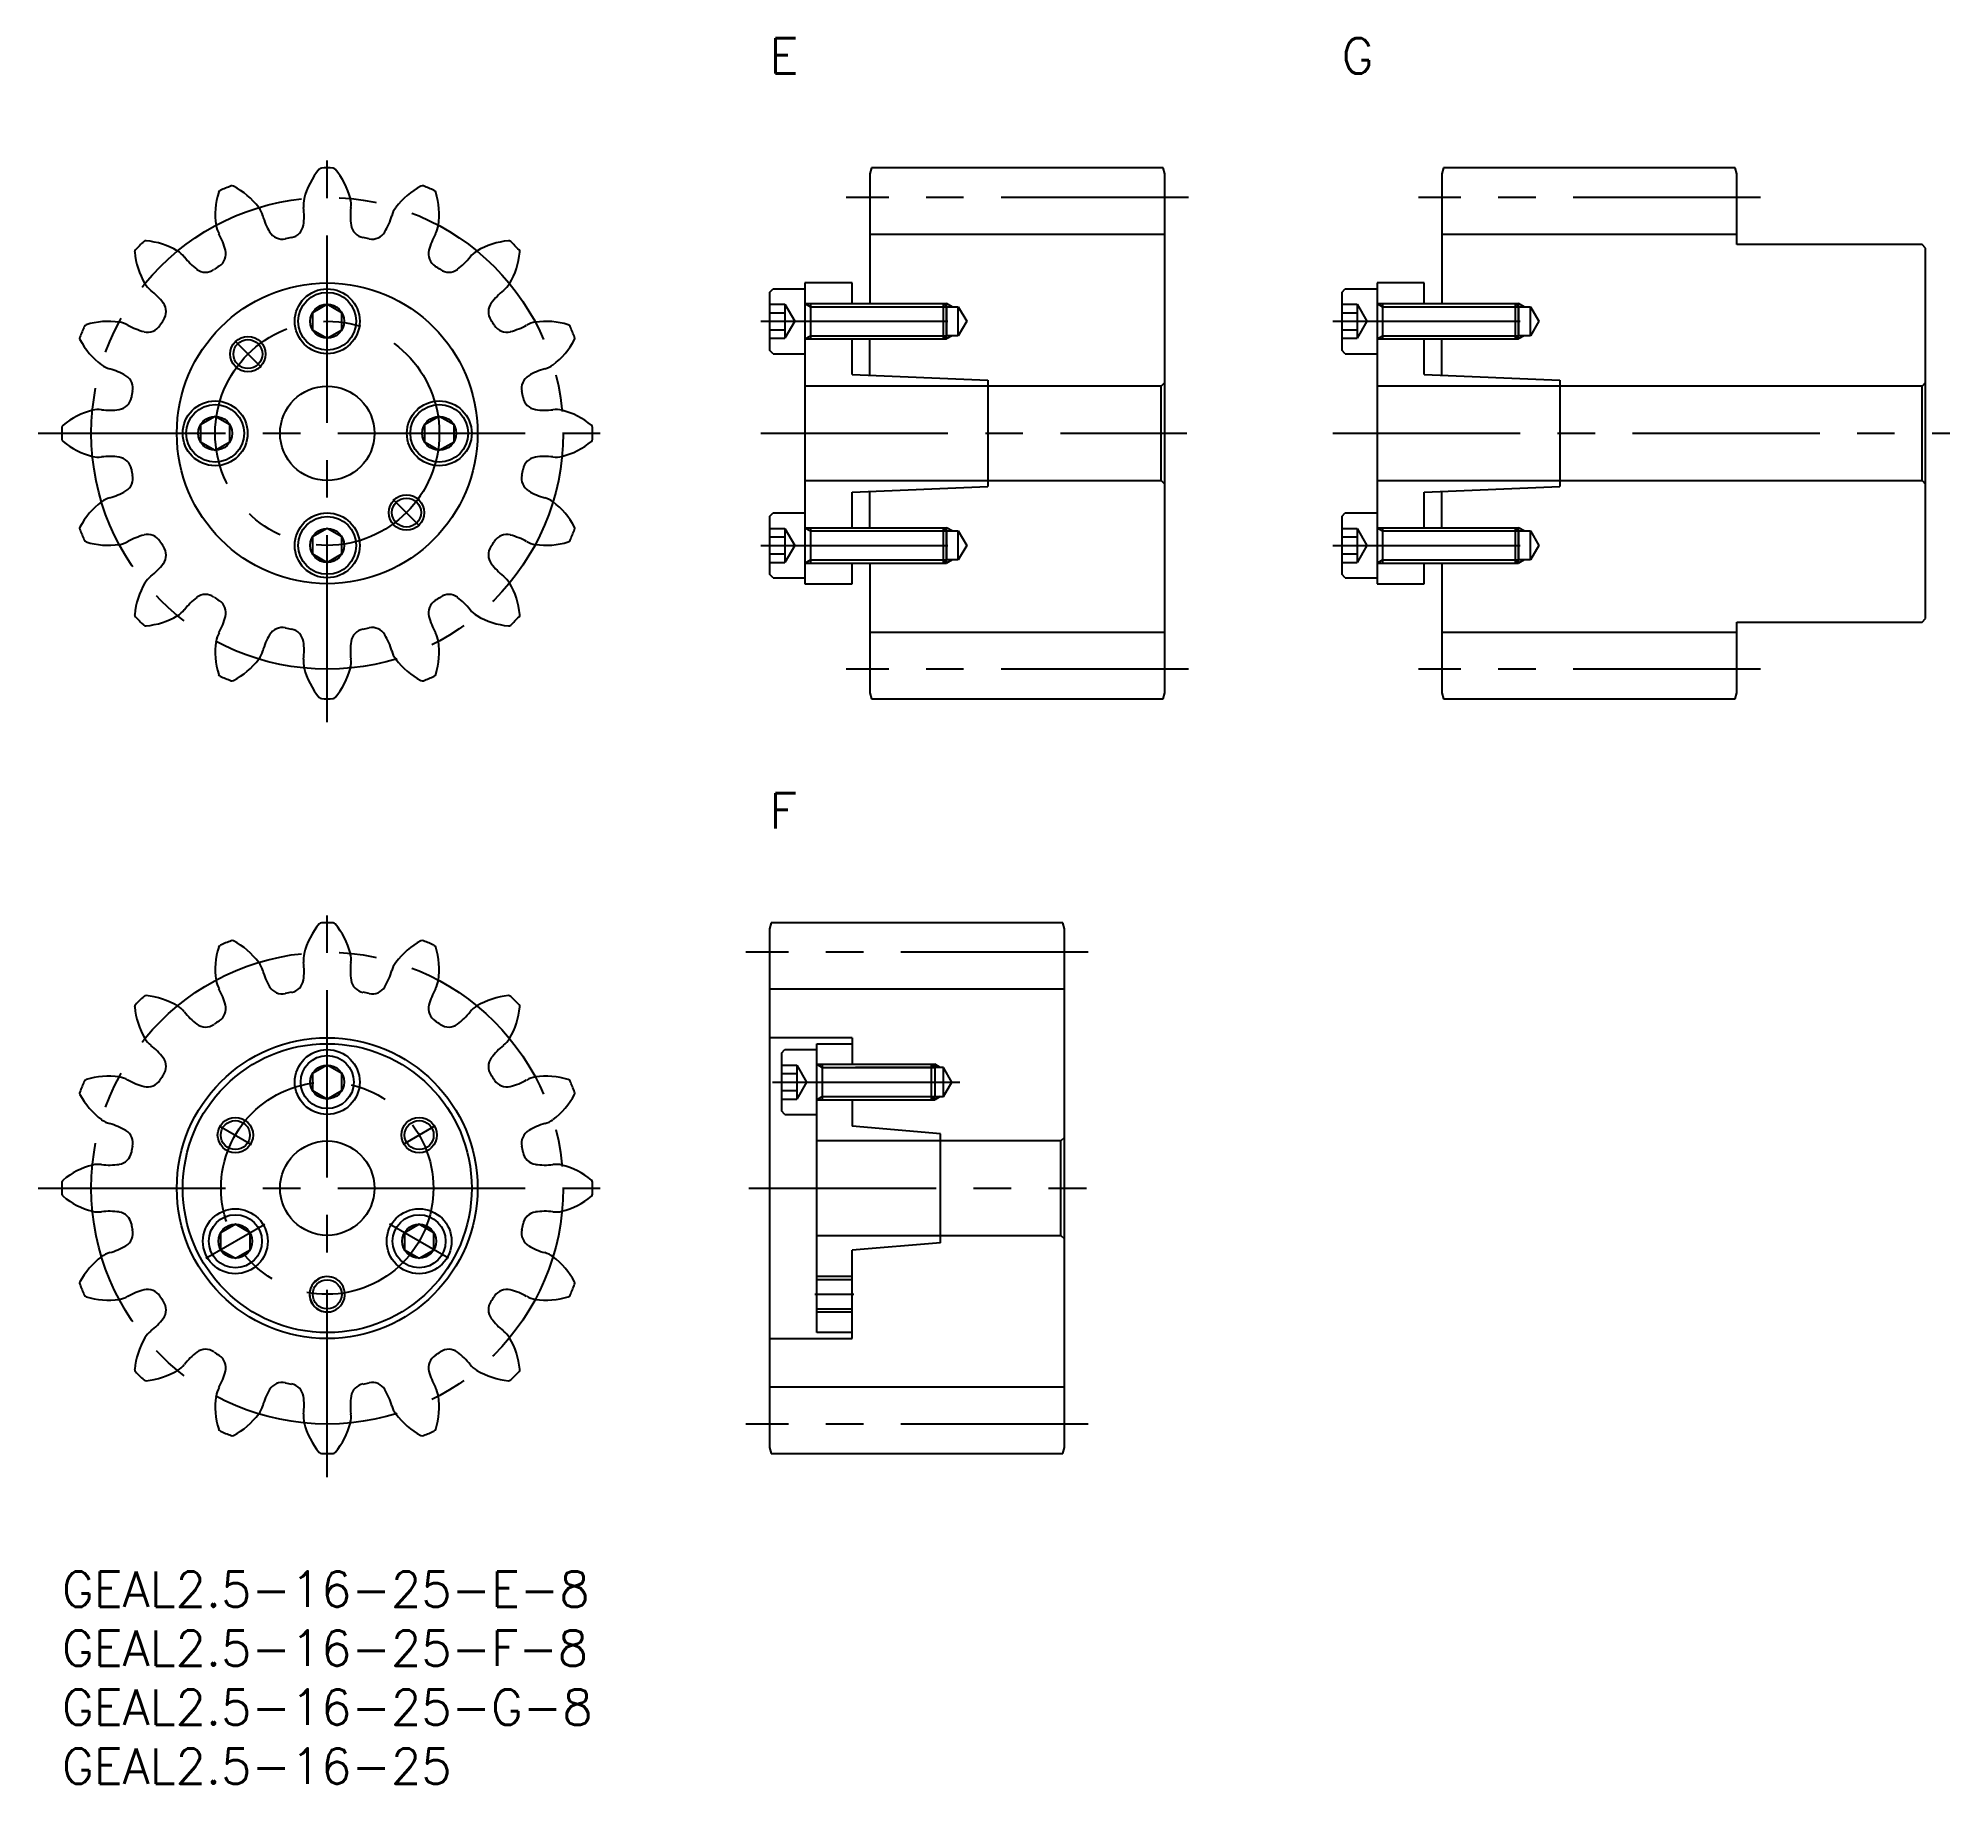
# Model space of a CAD drawing. Extents: x -2 to 160, y -18 to 130.
import ezdxf

# ---------------------------------------------------------------- set-up
doc = ezdxf.new("R2010")
doc.units = 0
doc.header["$LTSCALE"] = 0.5
doc.linetypes.add('CENTER', pattern=[50.8, 31.75, -6.35, 6.35, -6.35])
for name, color, linetype in [('AM_0', 7, 'CONTINUOUS'), ('MSM_CENTER', 1, 'CENTER'), ('MSM_CONTINUOUS', 7, 'CONTINUOUS'), ('MSM_NARROW', 5, 'CONTINUOUS'), ('MSM_PART_NUMBER', 7, 'CONTINUOUS')]:
    doc.layers.add(name, color=color, linetype=linetype)
doc.styles.get("Standard").update_dxf_attribs({"font": 'txt.shx', "height": 3, "bigfont": 'bigfont.shx'})

msp = doc.modelspace()

# ---------------------------------------------------------------- linework, layer by layer
at = {"layer": 'AM_0'}
for p, q in [((67, 24.73), (64, 24.73)), ((64, 22.27), (67, 22.27))]:
    msp.add_line(p, q, dxfattribs=at)
at = {"layer": 'MSM_CENTER'}
for p, q in [((22.5, 72), (22.5, 121)), ((95.5, 116.5), (66.5, 116.5)), ((144, 116.5), (115, 116.5)), ((59.25, 106), (77.12, 106)), ((107.75, 106), (125.62, 106)), ((14.67, 104.33), (16.9, 102.1)), ((-2, 96.5), (47, 96.5)), ((59.25, 96.5), (95.38, 96.5)), ((107.75, 96.5), (160.05, 96.5)), ((30.33, 88.67), (28.1, 90.9)), ((59.25, 87), (77.12, 87)), ((107.75, 87), (125.62, 87)), ((95.5, 76.5), (66.5, 76.5)), ((144, 76.5), (115, 76.5)), ((22.5, 8), (22.5, 57)), ((87, 52.5), (58, 52.5)), ((60.25, 41.5), (78.12, 41.5)), ((13.34, 37.79), (16.07, 36.21)), ((31.66, 37.79), (28.93, 36.21)), ((-2, 32.5), (47, 32.5)), ((58.25, 32.5), (86.88, 32.5)), ((12.21, 26.56), (17.21, 29.44)), ((32.79, 26.56), (27.79, 29.44)), ((63.85, 23.5), (67.15, 23.5)), ((87, 12.5), (58, 12.5))]:
    msp.add_line(p, q, dxfattribs=at)
for centre, radius in [((22.5, 96.5), 20), ((22.5, 96.5), 9.5), ((22.5, 32.5), 20), ((22.5, 32.5), 9)]:
    msp.add_circle(centre, radius, dxfattribs=at)
at = {"layer": 'MSM_CONTINUOUS'}
for p, q in [((68.63, 119), (68.5, 118.5)), ((68.5, 118.5), (68.5, 107.5)), ((93.37, 119), (68.63, 119)), ((93.5, 118.5), (93.37, 119)), ((93.5, 74.5), (93.5, 118.5)), ((117.13, 119), (117, 118.5)), ((117, 118.5), (117, 107.5)), ((141.87, 119), (117.13, 119)), ((142, 118.5), (141.87, 119)), ((142, 112.5), (142, 118.5)), ((93.5, 113.37), (68.5, 113.37)), ((142, 113.37), (117, 113.37)), ((157.7, 112.5), (142, 112.5)), ((158, 112.2), (157.7, 112.5)), ((158, 80.8), (158, 112.2)), ((60, 108.45), (60.3, 108.75)), ((60.3, 108.75), (63, 108.75)), ((63, 109.25), (63, 83.75)), ((67, 109.25), (63, 109.25)), ((67, 107.5), (67, 109.25)), ((108.5, 108.45), (108.8, 108.75)), ((108.8, 108.75), (111.5, 108.75)), ((111.5, 109.25), (111.5, 83.75)), ((115.5, 109.25), (111.5, 109.25)), ((115.5, 107.5), (115.5, 109.25)), ((22.5, 107.44), (21.25, 106.72)), ((23.75, 106.72), (22.5, 107.44)), ((60, 108.45), (60, 103.55)), ((60, 107.44), (61.3, 107.44)), ((61.3, 107.44), (61.3, 104.56)), ((61.3, 107.44), (62.13, 106)), ((63, 107.5), (74.73, 107.5)), ((63.47, 107.5), (63.47, 104.5)), ((74.73, 104.5), (74.73, 107.5)), ((74.73, 107.5), (75, 107.23)), ((75, 107.23), (76, 107.23)), ((75, 107.23), (75, 104.77)), ((76, 104.77), (76, 107.23)), ((76, 107.23), (76.71, 106)), ((108.5, 108.45), (108.5, 103.55)), ((108.5, 107.44), (109.8, 107.44)), ((109.8, 107.44), (109.8, 104.56)), ((109.8, 107.44), (110.63, 106)), ((111.5, 107.5), (123.23, 107.5)), ((111.97, 107.5), (111.97, 104.5)), ((123.23, 104.5), (123.23, 107.5)), ((123.23, 107.5), (123.5, 107.23)), ((123.5, 107.23), (124.5, 107.23)), ((123.5, 107.23), (123.5, 104.77)), ((124.5, 104.77), (124.5, 107.23)), ((124.5, 107.23), (125.21, 106)), ((21.25, 106.72), (21.25, 105.28)), ((23.75, 105.28), (23.75, 106.72)), ((60, 106.72), (61.3, 106.72)), ((62.13, 106), (61.3, 104.56)), ((76.71, 106), (76, 104.77)), ((108.5, 106.72), (109.8, 106.72)), ((110.63, 106), (109.8, 104.56)), ((125.21, 106), (124.5, 104.77)), ((21.25, 105.28), (22.5, 104.56)), ((22.5, 104.56), (23.75, 105.28)), ((60, 105.28), (61.3, 105.28)), ((60, 104.56), (61.3, 104.56)), ((63, 104.5), (74.73, 104.5)), ((67, 101.5), (67, 104.5)), ((68.5, 101.43), (68.5, 104.5)), ((75, 104.77), (74.73, 104.5)), ((76, 104.77), (75, 104.77)), ((108.5, 105.28), (109.8, 105.28)), ((108.5, 104.56), (109.8, 104.56)), ((111.5, 104.5), (123.23, 104.5)), ((115.5, 101.5), (115.5, 104.5)), ((117, 101.43), (117, 104.5)), ((123.5, 104.77), (123.23, 104.5)), ((124.5, 104.77), (123.5, 104.77)), ((60.3, 103.25), (60, 103.55)), ((60.3, 103.25), (63, 103.25)), ((108.8, 103.25), (108.5, 103.55)), ((108.8, 103.25), (111.5, 103.25)), ((93.2, 100.5), (63, 100.5)), ((67, 101.5), (78.5, 101)), ((78.5, 101), (78.5, 92)), ((93.5, 100.8), (93.2, 100.5)), ((93.2, 92.5), (93.2, 100.5)), ((157.7, 100.5), (111.5, 100.5)), ((115.5, 101.5), (127, 101)), ((127, 101), (127, 92)), ((158, 100.8), (157.7, 100.5)), ((157.7, 92.5), (157.7, 100.5)), ((13, 97.94), (11.75, 97.22)), ((14.25, 97.22), (13, 97.94)), ((32, 97.94), (30.75, 97.22)), ((33.25, 97.22), (32, 97.94)), ((11.75, 97.22), (11.75, 95.78)), ((11.75, 95.78), (13, 95.06)), ((13, 95.06), (14.25, 95.78)), ((14.25, 95.78), (14.25, 97.22)), ((30.75, 97.22), (30.75, 95.78)), ((30.75, 95.78), (32, 95.06)), ((32, 95.06), (33.25, 95.78)), ((33.25, 95.78), (33.25, 97.22)), ((63, 92.5), (93.2, 92.5)), ((93.2, 92.5), (93.5, 92.2)), ((111.5, 92.5), (157.7, 92.5)), ((157.7, 92.5), (158, 92.2)), ((67, 91.5), (78.5, 92)), ((67, 88.5), (67, 91.5)), ((68.5, 88.5), (68.5, 91.57)), ((115.5, 91.5), (127, 92)), ((115.5, 88.5), (115.5, 91.5)), ((117, 88.5), (117, 91.57)), ((60, 89.45), (60.3, 89.75)), ((60, 89.45), (60, 84.55)), ((60.3, 89.75), (63, 89.75)), ((108.5, 89.45), (108.8, 89.75)), ((108.5, 89.45), (108.5, 84.55)), ((108.8, 89.75), (111.5, 89.75)), ((22.5, 88.44), (21.25, 87.72)), ((21.25, 87.72), (21.25, 86.28)), ((23.75, 87.72), (22.5, 88.44)), ((23.75, 86.28), (23.75, 87.72)), ((60, 88.44), (61.3, 88.44)), ((60, 87.72), (61.3, 87.72)), ((61.3, 88.44), (61.3, 85.56)), ((61.3, 88.44), (62.13, 87)), ((63, 88.5), (74.73, 88.5)), ((63.47, 88.5), (63.47, 85.5)), ((74.73, 85.5), (74.73, 88.5)), ((74.73, 88.5), (75, 88.23)), ((75, 88.23), (76, 88.23)), ((75, 88.23), (75, 85.77)), ((76, 85.77), (76, 88.23)), ((76, 88.23), (76.71, 87)), ((108.5, 88.44), (109.8, 88.44)), ((108.5, 87.72), (109.8, 87.72)), ((109.8, 88.44), (109.8, 85.56)), ((109.8, 88.44), (110.63, 87)), ((111.5, 88.5), (123.23, 88.5)), ((111.97, 88.5), (111.97, 85.5)), ((123.23, 85.5), (123.23, 88.5)), ((123.23, 88.5), (123.5, 88.23)), ((123.5, 88.23), (124.5, 88.23)), ((123.5, 88.23), (123.5, 85.77)), ((124.5, 85.77), (124.5, 88.23)), ((124.5, 88.23), (125.21, 87)), ((21.25, 86.28), (22.5, 85.56)), ((22.5, 85.56), (23.75, 86.28)), ((60, 86.28), (61.3, 86.28)), ((62.13, 87), (61.3, 85.56)), ((76.71, 87), (76, 85.77)), ((108.5, 86.28), (109.8, 86.28)), ((110.63, 87), (109.8, 85.56)), ((125.21, 87), (124.5, 85.77)), ((60, 85.56), (61.3, 85.56)), ((60.3, 84.25), (60, 84.55)), ((63, 85.5), (74.73, 85.5)), ((67, 83.75), (67, 85.5)), ((68.5, 85.5), (68.5, 74.5)), ((75, 85.77), (74.73, 85.5)), ((76, 85.77), (75, 85.77)), ((108.5, 85.56), (109.8, 85.56)), ((108.8, 84.25), (108.5, 84.55)), ((111.5, 85.5), (123.23, 85.5)), ((115.5, 83.75), (115.5, 85.5)), ((117, 85.5), (117, 74.5)), ((123.5, 85.77), (123.23, 85.5)), ((124.5, 85.77), (123.5, 85.77)), ((60.3, 84.25), (63, 84.25)), ((63, 83.75), (67, 83.75)), ((108.8, 84.25), (111.5, 84.25)), ((111.5, 83.75), (115.5, 83.75)), ((93.5, 79.62), (68.5, 79.62)), ((142, 79.62), (117, 79.62)), ((142, 74.5), (142, 80.5)), ((142, 80.5), (157.7, 80.5)), ((157.7, 80.5), (158, 80.8)), ((68.5, 74.5), (68.63, 74)), ((68.63, 74), (93.37, 74)), ((93.37, 74), (93.5, 74.5)), ((117, 74.5), (117.13, 74)), ((117.13, 74), (141.87, 74)), ((141.87, 74), (142, 74.5)), ((60.13, 55), (60, 54.5)), ((60, 54.5), (60, 10.5)), ((84.87, 55), (60.13, 55)), ((85, 54.5), (84.87, 55)), ((85, 10.5), (85, 54.5)), ((85, 49.37), (60, 49.37)), ((67, 45.25), (60, 45.25)), ((61, 43.95), (61.3, 44.25)), ((61, 43.95), (61, 39.05)), ((61.3, 44.25), (64, 44.25)), ((64, 44.75), (67, 44.75)), ((64, 20.25), (64, 44.75)), ((67, 45.25), (67, 43)), ((22.5, 42.94), (21.25, 42.22)), ((21.25, 42.22), (21.25, 40.78)), ((23.75, 42.22), (22.5, 42.94)), ((23.75, 40.78), (23.75, 42.22)), ((61, 42.94), (62.3, 42.94)), ((61, 42.22), (62.3, 42.22)), ((62.3, 42.94), (62.3, 40.06)), ((62.3, 42.94), (63.13, 41.5)), ((64, 43), (73.73, 43)), ((64.47, 43), (64.47, 40)), ((74.75, 42.73), (67.27, 42.73)), ((73.73, 40), (73.73, 43)), ((73.73, 43), (74, 42.73)), ((74, 42.73), (74, 40.27)), ((74.75, 40.27), (74.75, 42.73)), ((75.46, 41.5), (74.75, 42.73)), ((21.25, 40.78), (22.5, 40.06)), ((22.5, 40.06), (23.75, 40.78)), ((61, 40.78), (62.3, 40.78)), ((63.13, 41.5), (62.3, 40.06)), ((74.75, 40.27), (75.46, 41.5)), ((61, 40.06), (62.3, 40.06)), ((61.3, 38.75), (61, 39.05)), ((64, 40), (73.73, 40)), ((67, 40), (67, 37.75)), ((67.27, 40.27), (74.75, 40.27)), ((74, 40.27), (73.73, 40)), ((61.3, 38.75), (64, 38.75)), ((74.5, 37.12), (67, 37.75)), ((84.7, 36.5), (64, 36.5)), ((74.5, 27.87), (74.5, 37.12)), ((85, 36.8), (84.7, 36.5)), ((84.7, 28.5), (84.7, 36.5)), ((14.71, 29.44), (13.46, 28.72)), ((15.96, 28.72), (14.71, 29.44)), ((30.29, 29.44), (29.04, 28.72)), ((31.54, 28.72), (30.29, 29.44)), ((13.46, 28.72), (13.46, 27.28)), ((15.96, 27.28), (15.96, 28.72)), ((29.04, 28.72), (29.04, 27.28)), ((31.54, 27.28), (31.54, 28.72)), ((64, 28.5), (84.7, 28.5)), ((74.5, 27.87), (67, 27.25)), ((84.7, 28.5), (85, 28.2)), ((13.46, 27.28), (14.71, 26.56)), ((14.71, 26.56), (15.96, 27.28)), ((29.04, 27.28), (30.29, 26.56)), ((30.29, 26.56), (31.54, 27.28)), ((67, 19.75), (67, 27.25)), ((60, 19.75), (67, 19.75)), ((67, 20.25), (64, 20.25)), ((85, 15.62), (60, 15.62)), ((60, 10.5), (60.13, 10)), ((60.13, 10), (84.87, 10)), ((84.87, 10), (85, 10.5))]:
    msp.add_line(p, q, dxfattribs=at)
for centre, radius in [((22.5, 96.5), 12.75), ((22.5, 106), 2.75), ((22.5, 106), 2.45), ((22.5, 106), 1.44), ((15.78, 103.22), 1.23), ((22.5, 96.5), 4), ((13, 96.5), 2.75), ((13, 96.5), 2.45), ((32, 96.5), 2.75), ((32, 96.5), 2.45), ((13, 96.5), 1.44), ((32, 96.5), 1.44), ((29.22, 89.78), 1.23), ((22.5, 87), 2.75), ((22.5, 87), 2.45), ((22.5, 87), 1.44), ((22.5, 32.5), 12.75), ((22.5, 32.5), 12.25), ((22.5, 41.5), 2.75), ((22.5, 41.5), 2.25), ((22.5, 41.5), 1.44), ((14.71, 37), 1.23), ((30.29, 37), 1.23), ((22.5, 32.5), 4), ((14.71, 28), 2.75), ((14.71, 28), 2.25), ((14.71, 28), 1.44), ((30.29, 28), 2.75), ((30.29, 28), 2.25), ((30.29, 28), 1.44), ((22.5, 23.5), 1.23)]:
    msp.add_circle(centre, radius, dxfattribs=at)
for centre, radius, start, end in [((26.74, 114.81), 6.4, 140.2834, 165.625), ((22.01, 118.74), 0.25, 91.2655, 140.2834), ((22.5, 96.5), 22.5, 88.7345, 91.2655), ((22.99, 118.74), 0.25, 39.7165, 88.7345), ((18.26, 114.81), 6.4, 14.375, 39.7166), ((19.41, 115.04), 6.4, 162.7834, 188.125), ((13.53, 116.86), 0.25, 113.7655, 162.7834), ((22.5, 96.5), 22.5, 111.2345, 113.7655), ((14.44, 117.24), 0.25, 62.2165, 111.2345), ((11.57, 111.8), 6.4, 36.875, 62.2166), ((33.43, 111.8), 6.4, 117.7834, 143.125), ((30.56, 117.24), 0.25, 68.7655, 117.7834), ((22.5, 96.5), 22.5, 66.2345, 68.7655), ((31.47, 116.86), 0.25, 17.2165, 66.2345), ((25.59, 115.04), 6.4, 351.875, 17.2166), ((15.08, 114.42), 2.02, 14.9873, 36.875), ((22.5, 115.9), 2.02, 165.625, 187.5127), ((15.21, 114.94), 5.33, 351.4188, 7.5127), ((22.5, 115.9), 2.02, 352.4873, 14.375), ((29.79, 114.94), 5.33, 172.4873, 188.5812), ((29.92, 114.42), 2.02, 143.125, 165.0127), ((15.08, 114.42), 2.02, 188.125, 210.0127), ((22.18, 116.33), 5.33, 194.9873, 211.0812), ((18.69, 114.22), 1.25, 211.0812, 282.1503), ((19.24, 114.33), 1.25, 280.3497, 351.4188), ((25.76, 114.33), 1.25, 188.5812, 259.6503), ((26.31, 114.22), 1.25, 257.8497, 328.9188), ((22.82, 116.33), 5.33, 328.9188, 345.0127), ((29.92, 114.42), 2.02, 329.9873, 351.875), ((6.42, 111.88), 0.25, 136.2655, 185.2835), ((12.55, 112.45), 6.4, 185.2834, 210.625), ((22.5, 96.5), 22.5, 133.7345, 136.2655), ((7.12, 112.58), 0.25, 84.7165, 133.7345), ((6.55, 106.45), 6.4, 59.375, 84.7166), ((8.78, 110.22), 2.02, 37.4873, 59.375), ((8.7, 110.74), 5.33, 13.9188, 30.0127), ((12.67, 111.73), 1.25, 302.8497, 13.9188), ((22.5, 96.5), 16.88, 100.3497, 102.1503), ((22.5, 96.5), 16.88, 77.8497, 79.6503), ((32.33, 111.73), 1.25, 166.0812, 237.1503), ((36.3, 110.74), 5.33, 149.9873, 166.0812), ((36.22, 110.22), 2.02, 120.625, 142.5127), ((38.45, 106.45), 6.4, 95.2834, 120.625), ((37.88, 112.58), 0.25, 46.2655, 95.2834), ((32.45, 112.45), 6.4, 329.375, 354.7166), ((22.5, 96.5), 22.5, 43.7345, 46.2655), ((38.58, 111.88), 0.25, 354.7165, 43.7345), ((14.62, 114.7), 5.33, 217.4873, 233.5812), ((12.19, 111.41), 1.25, 233.5812, 304.6503), ((22.5, 96.5), 16.88, 122.8497, 124.6503), ((22.5, 96.5), 16.87, 55.3497, 57.1503), ((32.81, 111.41), 1.25, 235.3497, 306.4188), ((30.38, 114.7), 5.33, 306.4188, 322.5127), ((8.78, 110.22), 2.02, 210.625, 232.5127), ((4.3, 104.38), 5.33, 36.4188, 52.5127), ((40.7, 104.38), 5.33, 127.4873, 143.5812), ((36.22, 110.22), 2.02, 307.4873, 329.375), ((7.59, 106.81), 1.25, 325.3497, 36.4188), ((37.41, 106.81), 1.25, 143.5812, 214.6503), ((22.5, 96.5), 22.5, 156.2345, 158.7655), ((2.14, 105.47), 0.25, 107.2165, 156.2345), ((3.96, 99.59), 6.4, 81.875, 107.2166), ((4.58, 103.92), 2.02, 59.9873, 81.875), ((8.26, 110.3), 5.33, 239.9873, 256.0812), ((7.27, 106.33), 1.25, 256.0812, 327.1503), ((22.5, 96.5), 16.88, 145.3497, 147.1503), ((22.5, 96.5), 16.88, 32.8497, 34.6503), ((37.73, 106.33), 1.25, 212.8497, 283.9188), ((36.74, 110.3), 5.33, 283.9188, 300.0127), ((40.42, 103.92), 2.02, 98.125, 120.0127), ((41.04, 99.59), 6.4, 72.7834, 98.125), ((42.86, 105.47), 0.25, 23.7655, 72.7834), ((22.5, 96.5), 22.5, 21.2345, 23.7655), ((1.76, 104.56), 0.25, 158.7655, 207.7834), ((7.2, 107.43), 6.4, 207.7834, 233.125), ((37.8, 107.43), 6.4, 306.875, 332.2166), ((43.24, 104.56), 0.25, 332.2165, 21.2345), ((4.58, 103.92), 2.02, 233.125, 255.0127), ((40.42, 103.92), 2.02, 284.9873, 306.875), ((2.67, 96.82), 5.33, 58.9188, 75.0127), ((4.78, 100.31), 1.25, 347.8497, 58.9188), ((40.22, 100.31), 1.25, 121.0812, 192.1503), ((42.33, 96.82), 5.33, 104.9873, 121.0812), ((4.67, 99.76), 1.25, 278.5812, 349.6503), ((22.5, 96.5), 16.88, 167.8497, 169.6503), ((22.5, 96.5), 16.88, 10.3497, 12.1503), ((40.33, 99.76), 1.25, 190.3497, 261.4188), ((4.19, 92.26), 6.4, 104.375, 129.7166), ((3.1, 96.5), 2.02, 82.4873, 104.375), ((4.06, 103.79), 5.33, 262.4873, 278.5812), ((40.94, 103.79), 5.33, 261.4188, 277.5127), ((41.9, 96.5), 2.02, 75.625, 97.5127), ((40.81, 92.26), 6.4, 50.2834, 75.625), ((22.5, 96.5), 22.5, 178.7345, 181.2655), ((0.26, 96.99), 0.25, 129.7165, 178.7345), ((0.26, 96.01), 0.25, 181.2655, 230.2834), ((4.19, 100.74), 6.4, 230.2834, 255.625), ((40.81, 100.74), 6.4, 284.375, 309.7166), ((44.74, 96.99), 0.25, 1.2655, 50.2834), ((44.74, 96.01), 0.25, 309.7165, 358.7345), ((22.5, 96.5), 22.5, 358.7345, 1.2655), ((3.1, 96.5), 2.02, 255.625, 277.5127), ((4.06, 89.21), 5.33, 81.4188, 97.5127), ((4.67, 93.24), 1.25, 10.3497, 81.4188), ((40.33, 93.24), 1.25, 98.5812, 169.6503), ((40.94, 89.21), 5.33, 82.4873, 98.5812), ((41.9, 96.5), 2.02, 262.4873, 284.375), ((4.78, 92.69), 1.25, 301.0812, 12.1503), ((22.5, 96.5), 16.88, 190.3497, 192.1503), ((40.22, 92.69), 1.25, 167.8497, 238.9188), ((22.5, 96.5), 16.88, 347.8497, 349.6503), ((4.58, 89.08), 2.02, 104.9873, 126.875), ((2.67, 96.18), 5.33, 284.9873, 301.0812), ((42.33, 96.18), 5.33, 238.9188, 255.0127), ((40.42, 89.08), 2.02, 53.125, 75.0127), ((7.2, 85.57), 6.4, 126.875, 152.2166), ((37.8, 85.57), 6.4, 27.7834, 53.125), ((1.76, 88.44), 0.25, 152.2165, 201.2345), ((22.5, 96.5), 22.5, 201.2345, 203.7655), ((8.26, 82.7), 5.33, 103.9188, 120.0127), ((7.27, 86.67), 1.25, 32.8497, 103.9188), ((37.73, 86.67), 1.25, 76.0812, 147.1503), ((36.74, 82.7), 5.33, 59.9873, 76.0812), ((22.5, 96.5), 22.5, 336.2345, 338.7655), ((43.24, 88.44), 0.25, 338.7655, 27.7834), ((2.14, 87.53), 0.25, 203.7655, 252.7835), ((3.96, 93.41), 6.4, 252.7834, 278.125), ((4.58, 89.08), 2.02, 278.125, 300.0127), ((22.5, 96.5), 16.88, 212.8497, 214.6503), ((7.59, 86.19), 1.25, 323.5812, 34.6503), ((37.41, 86.19), 1.25, 145.3497, 216.4188), ((22.5, 96.5), 16.87, 325.3497, 327.1503), ((40.42, 89.08), 2.02, 239.9873, 261.875), ((41.04, 93.41), 6.4, 261.875, 287.2166), ((42.86, 87.53), 0.25, 287.2165, 336.2345), ((8.78, 82.78), 2.02, 127.4873, 149.375), ((4.3, 88.62), 5.33, 307.4873, 323.5812), ((40.7, 88.62), 5.33, 216.4188, 232.5127), ((36.22, 82.78), 2.02, 30.625, 52.5127), ((12.55, 80.55), 6.4, 149.375, 174.7166), ((12.19, 81.59), 1.25, 55.3497, 126.4188), ((32.81, 81.59), 1.25, 53.5812, 124.6503), ((32.45, 80.55), 6.4, 5.2834, 30.625), ((6.42, 81.12), 0.25, 174.7165, 223.7345), ((6.55, 86.55), 6.4, 275.2834, 300.625), ((8.78, 82.78), 2.02, 300.625, 322.5127), ((14.62, 78.3), 5.33, 126.4188, 142.5127), ((22.5, 96.5), 16.88, 235.3497, 237.1503), ((12.67, 81.27), 1.25, 346.0812, 57.1503), ((32.33, 81.27), 1.25, 122.8497, 193.9188), ((22.5, 96.5), 16.87, 302.8497, 304.6503), ((30.38, 78.3), 5.33, 37.4873, 53.5812), ((36.22, 82.78), 2.02, 217.4873, 239.375), ((38.45, 86.55), 6.4, 239.375, 264.7166), ((38.58, 81.12), 0.25, 316.2655, 5.2834), ((22.5, 96.5), 22.5, 223.7345, 226.2655), ((7.12, 80.42), 0.25, 226.2655, 275.2834), ((15.08, 78.58), 2.02, 149.9873, 171.875), ((8.7, 82.26), 5.33, 329.9873, 346.0812), ((22.18, 76.67), 5.33, 148.9188, 165.0127), ((18.69, 78.78), 1.25, 77.8497, 148.9188), ((22.5, 96.5), 16.88, 257.8497, 259.6503), ((19.24, 78.67), 1.25, 8.5812, 79.6503), ((25.76, 78.67), 1.25, 100.3497, 171.4188), ((22.5, 96.5), 16.88, 280.3497, 282.1503), ((26.31, 78.78), 1.25, 31.0812, 102.1503), ((22.82, 76.67), 5.33, 14.9873, 31.0812), ((36.3, 82.26), 5.33, 193.9188, 210.0127), ((29.92, 78.58), 2.02, 8.125, 30.0127), ((37.88, 80.42), 0.25, 264.7165, 313.7345), ((22.5, 96.5), 22.5, 313.7345, 316.2655), ((19.41, 77.96), 6.4, 171.875, 197.2166), ((15.08, 78.58), 2.02, 323.125, 345.0127), ((15.21, 78.06), 5.33, 352.4873, 8.5812), ((29.79, 78.06), 5.33, 171.4188, 187.5127), ((29.92, 78.58), 2.02, 194.9873, 216.875), ((25.59, 77.96), 6.4, 342.7834, 8.125), ((11.57, 81.2), 6.4, 297.7834, 323.125), ((22.5, 77.1), 2.02, 172.4873, 194.375), ((26.74, 78.19), 6.4, 194.375, 219.7166), ((18.26, 78.19), 6.4, 320.2834, 345.625), ((22.5, 77.1), 2.02, 345.625, 7.5127), ((33.43, 81.2), 6.4, 216.875, 242.2166), ((13.53, 76.14), 0.25, 197.2165, 246.2345), ((22.5, 96.5), 22.5, 246.2345, 248.7655), ((14.44, 75.76), 0.25, 248.7655, 297.7834), ((30.56, 75.76), 0.25, 242.2165, 291.2345), ((22.5, 96.5), 22.5, 291.2345, 293.7655), ((31.47, 76.14), 0.25, 293.7655, 342.7834), ((22.01, 74.26), 0.25, 219.7165, 268.7345), ((22.5, 96.5), 22.5, 268.7345, 271.2655), ((22.99, 74.26), 0.25, 271.2655, 320.2834), ((14.44, 53.24), 0.25, 62.2165, 111.2345), ((26.74, 50.81), 6.4, 140.2834, 165.625), ((22.01, 54.74), 0.25, 91.2655, 140.2834), ((22.5, 32.5), 22.5, 88.7345, 91.2655), ((22.99, 54.74), 0.25, 39.7165, 88.7345), ((18.26, 50.81), 6.4, 14.375, 39.7166), ((30.56, 53.24), 0.25, 68.7655, 117.7834), ((19.41, 51.04), 6.4, 162.7834, 188.125), ((13.53, 52.86), 0.25, 113.7655, 162.7834), ((22.5, 32.5), 22.5, 111.2345, 113.7655), ((11.57, 47.8), 6.4, 36.875, 62.2166), ((22.5, 51.9), 2.02, 165.625, 187.5127), ((22.5, 51.9), 2.02, 352.4873, 14.375), ((33.43, 47.8), 6.4, 117.7834, 143.125), ((22.5, 32.5), 22.5, 66.2345, 68.7655), ((31.47, 52.86), 0.25, 17.2165, 66.2345), ((25.59, 51.04), 6.4, 351.875, 17.2166), ((15.08, 50.42), 2.02, 14.9873, 36.875), ((22.18, 52.33), 5.33, 194.9873, 211.0812), ((15.21, 50.94), 5.33, 351.4188, 7.5127), ((29.79, 50.94), 5.33, 172.4873, 188.5812), ((22.82, 52.33), 5.33, 328.9188, 345.0127), ((29.92, 50.42), 2.02, 143.125, 165.0127), ((22.5, 32.5), 22.5, 133.7345, 136.2655), ((7.12, 48.58), 0.25, 84.7165, 133.7345), ((6.55, 42.45), 6.4, 59.375, 84.7166), ((15.08, 50.42), 2.02, 188.125, 210.0127), ((8.7, 46.74), 5.33, 13.9188, 30.0127), ((18.69, 50.22), 1.25, 211.0812, 282.1503), ((22.5, 32.5), 16.88, 100.3497, 102.1503), ((19.24, 50.33), 1.25, 280.3497, 351.4188), ((25.76, 50.33), 1.25, 188.5812, 259.6503), ((22.5, 32.5), 16.88, 77.8497, 79.6503), ((26.31, 50.22), 1.25, 257.8497, 328.9188), ((36.3, 46.74), 5.33, 149.9873, 166.0812), ((29.92, 50.42), 2.02, 329.9873, 351.875), ((38.45, 42.45), 6.4, 95.2834, 120.625), ((37.88, 48.58), 0.25, 46.2655, 95.2834), ((22.5, 32.5), 22.5, 43.7345, 46.2655), ((6.42, 47.88), 0.25, 136.2655, 185.2835), ((12.55, 48.45), 6.4, 185.2834, 210.625), ((8.78, 46.22), 2.02, 37.4873, 59.375), ((14.62, 50.7), 5.33, 217.4873, 233.5812), ((12.67, 47.73), 1.25, 302.8497, 13.9188), ((32.33, 47.73), 1.25, 166.0812, 237.1503), ((30.38, 50.7), 5.33, 306.4188, 322.5127), ((36.22, 46.22), 2.02, 120.625, 142.5127), ((32.45, 48.45), 6.4, 329.375, 354.7166), ((38.58, 47.88), 0.25, 354.7165, 43.7345), ((12.19, 47.41), 1.25, 233.5812, 304.6503), ((22.5, 32.5), 16.88, 122.8497, 124.6503), ((22.5, 32.5), 16.87, 55.3497, 57.1503), ((32.81, 47.41), 1.25, 235.3497, 306.4188), ((8.78, 46.22), 2.02, 210.625, 232.5127), ((4.3, 40.38), 5.33, 36.4188, 52.5127), ((40.7, 40.38), 5.33, 127.4873, 143.5812), ((36.22, 46.22), 2.02, 307.4873, 329.375), ((7.59, 42.81), 1.25, 325.3497, 36.4188), ((37.41, 42.81), 1.25, 143.5812, 214.6503), ((1.76, 40.56), 0.25, 158.7655, 207.7834), ((22.5, 32.5), 22.5, 156.2345, 158.7655), ((2.14, 41.47), 0.25, 107.2165, 156.2345), ((3.96, 35.59), 6.4, 81.875, 107.2166), ((4.58, 39.92), 2.02, 59.9873, 81.875), ((8.26, 46.3), 5.33, 239.9873, 256.0812), ((7.27, 42.33), 1.25, 256.0812, 327.1503), ((22.5, 32.5), 16.88, 145.3497, 147.1503), ((22.5, 32.5), 16.88, 32.8497, 34.6503), ((37.73, 42.33), 1.25, 212.8497, 283.9188), ((36.74, 46.3), 5.33, 283.9188, 300.0127), ((40.42, 39.92), 2.02, 98.125, 120.0127), ((41.04, 35.59), 6.4, 72.7834, 98.125), ((42.86, 41.47), 0.25, 23.7655, 72.7834), ((22.5, 32.5), 22.5, 21.2345, 23.7655), ((43.24, 40.56), 0.25, 332.2165, 21.2345), ((7.2, 43.43), 6.4, 207.7834, 233.125), ((37.8, 43.43), 6.4, 306.875, 332.2166), ((4.58, 39.92), 2.02, 233.125, 255.0127), ((2.67, 32.82), 5.33, 58.9188, 75.0127), ((4.78, 36.31), 1.25, 347.8497, 58.9188), ((40.22, 36.31), 1.25, 121.0812, 192.1503), ((42.33, 32.82), 5.33, 104.9873, 121.0812), ((40.42, 39.92), 2.02, 284.9873, 306.875), ((22.5, 32.5), 16.88, 167.8497, 169.6503), ((22.5, 32.5), 16.88, 10.3497, 12.1503), ((4.19, 28.26), 6.4, 104.375, 129.7166), ((3.1, 32.5), 2.02, 82.4873, 104.375), ((4.06, 39.79), 5.33, 262.4873, 278.5812), ((4.67, 35.76), 1.25, 278.5812, 349.6503), ((40.33, 35.76), 1.25, 190.3497, 261.4188), ((40.94, 39.79), 5.33, 261.4188, 277.5127), ((41.9, 32.5), 2.02, 75.625, 97.5127), ((40.81, 28.26), 6.4, 50.2834, 75.625), ((22.5, 32.5), 22.5, 178.7345, 181.2655), ((0.26, 32.99), 0.25, 129.7165, 178.7345), ((44.74, 32.99), 0.25, 1.2655, 50.2834), ((22.5, 32.5), 22.5, 358.7345, 1.2655), ((0.26, 32.01), 0.25, 181.2655, 230.2834), ((4.19, 36.74), 6.4, 230.2834, 255.625), ((40.81, 36.74), 6.4, 284.375, 309.7166), ((44.74, 32.01), 0.25, 309.7165, 358.7345), ((3.1, 32.5), 2.02, 255.625, 277.5127), ((4.06, 25.21), 5.33, 81.4188, 97.5127), ((4.67, 29.24), 1.25, 10.3497, 81.4188), ((22.5, 32.5), 16.88, 190.3497, 192.1503), ((22.5, 32.5), 16.88, 347.8497, 349.6503), ((40.33, 29.24), 1.25, 98.5812, 169.6503), ((40.94, 25.21), 5.33, 82.4873, 98.5812), ((41.9, 32.5), 2.02, 262.4873, 284.375), ((2.67, 32.18), 5.33, 284.9873, 301.0812), ((4.78, 28.69), 1.25, 301.0812, 12.1503), ((40.22, 28.69), 1.25, 167.8497, 238.9188), ((42.33, 32.18), 5.33, 238.9188, 255.0127), ((7.2, 21.57), 6.4, 126.875, 152.2166), ((4.58, 25.08), 2.02, 104.9873, 126.875), ((40.42, 25.08), 2.02, 53.125, 75.0127), ((37.8, 21.57), 6.4, 27.7834, 53.125), ((1.76, 24.44), 0.25, 152.2165, 201.2345), ((22.5, 32.5), 22.5, 201.2345, 203.7655), ((22.5, 32.5), 22.5, 336.2345, 338.7655), ((43.24, 24.44), 0.25, 338.7655, 27.7834), ((2.14, 23.53), 0.25, 203.7655, 252.7835), ((3.96, 29.41), 6.4, 252.7834, 278.125), ((4.58, 25.08), 2.02, 278.125, 300.0127), ((8.26, 18.7), 5.33, 103.9188, 120.0127), ((7.27, 22.67), 1.25, 32.8497, 103.9188), ((22.5, 32.5), 16.88, 212.8497, 214.6503), ((7.59, 22.19), 1.25, 323.5812, 34.6503), ((37.41, 22.19), 1.25, 145.3497, 216.4188), ((22.5, 32.5), 16.87, 325.3497, 327.1503), ((37.73, 22.67), 1.25, 76.0812, 147.1503), ((36.74, 18.7), 5.33, 59.9873, 76.0812), ((40.42, 25.08), 2.02, 239.9873, 261.875), ((41.04, 29.41), 6.4, 261.875, 287.2166), ((42.86, 23.53), 0.25, 287.2165, 336.2345), ((4.3, 24.62), 5.33, 307.4873, 323.5812), ((40.7, 24.62), 5.33, 216.4188, 232.5127), ((12.55, 16.55), 6.4, 149.375, 174.7166), ((8.78, 18.78), 2.02, 127.4873, 149.375), ((36.22, 18.78), 2.02, 30.625, 52.5127), ((32.45, 16.55), 6.4, 5.2834, 30.625), ((14.62, 14.3), 5.33, 126.4188, 142.5127), ((12.19, 17.59), 1.25, 55.3497, 126.4188), ((22.5, 32.5), 16.88, 235.3497, 237.1503), ((12.67, 17.27), 1.25, 346.0812, 57.1503), ((32.33, 17.27), 1.25, 122.8497, 193.9188), ((22.5, 32.5), 16.87, 302.8497, 304.6503), ((32.81, 17.59), 1.25, 53.5812, 124.6503), ((30.38, 14.3), 5.33, 37.4873, 53.5812), ((6.42, 17.12), 0.25, 174.7165, 223.7345), ((22.5, 32.5), 22.5, 223.7345, 226.2655), ((7.12, 16.42), 0.25, 226.2655, 275.2834), ((6.55, 22.55), 6.4, 275.2834, 300.625), ((8.78, 18.78), 2.02, 300.625, 322.5127), ((8.7, 18.26), 5.33, 329.9873, 346.0812), ((36.3, 18.26), 5.33, 193.9188, 210.0127), ((36.22, 18.78), 2.02, 217.4873, 239.375), ((38.45, 22.55), 6.4, 239.375, 264.7166), ((37.88, 16.42), 0.25, 264.7165, 313.7345), ((22.5, 32.5), 22.5, 313.7345, 316.2655), ((38.58, 17.12), 0.25, 316.2655, 5.2834), ((19.41, 13.96), 6.4, 171.875, 197.2166), ((15.08, 14.58), 2.02, 149.9873, 171.875), ((22.18, 12.67), 5.33, 148.9188, 165.0127), ((18.69, 14.78), 1.25, 77.8497, 148.9188), ((22.5, 32.5), 16.88, 257.8497, 259.6503), ((19.24, 14.67), 1.25, 8.5812, 79.6503), ((15.21, 14.06), 5.33, 352.4873, 8.5812), ((29.79, 14.06), 5.33, 171.4188, 187.5127), ((25.76, 14.67), 1.25, 100.3497, 171.4188), ((22.5, 32.5), 16.88, 280.3497, 282.1503), ((26.31, 14.78), 1.25, 31.0812, 102.1503), ((22.82, 12.67), 5.33, 14.9873, 31.0812), ((29.92, 14.58), 2.02, 8.125, 30.0127), ((25.59, 13.96), 6.4, 342.7834, 8.125), ((11.57, 17.2), 6.4, 297.7834, 323.125), ((15.08, 14.58), 2.02, 323.125, 345.0127), ((22.5, 13.1), 2.02, 172.4873, 194.375), ((22.5, 13.1), 2.02, 345.625, 7.5127), ((29.92, 14.58), 2.02, 194.9873, 216.875), ((33.43, 17.2), 6.4, 216.875, 242.2166), ((13.53, 12.14), 0.25, 197.2165, 246.2345), ((22.5, 32.5), 22.5, 246.2345, 248.7655), ((14.44, 11.76), 0.25, 248.7655, 297.7834), ((26.74, 14.19), 6.4, 194.375, 219.7166), ((18.26, 14.19), 6.4, 320.2834, 345.625), ((30.56, 11.76), 0.25, 242.2165, 291.2345), ((22.5, 32.5), 22.5, 291.2345, 293.7655), ((31.47, 12.14), 0.25, 293.7655, 342.7834), ((22.01, 10.26), 0.25, 219.7165, 268.7345), ((22.5, 32.5), 22.5, 268.7345, 271.2655), ((22.99, 10.26), 0.25, 271.2655, 320.2834)]:
    msp.add_arc(centre, radius, start, end, dxfattribs=at)
at = {"layer": 'MSM_NARROW'}
for p, q in [((63, 107.5), (63.47, 107.23)), ((63.47, 107.23), (75, 107.23)), ((74.73, 107.5), (75, 107.5)), ((75, 104.5), (75, 107.5)), ((75.47, 107.23), (75, 107.5)), ((111.5, 107.5), (111.97, 107.23)), ((111.97, 107.23), (123.5, 107.23)), ((123.23, 107.5), (123.5, 107.5)), ((123.5, 104.5), (123.5, 107.5)), ((123.97, 107.23), (123.5, 107.5)), ((63, 104.5), (63.47, 104.77)), ((63.47, 104.77), (75, 104.77)), ((74.73, 104.5), (75, 104.5)), ((75.47, 104.77), (75, 104.5)), ((111.5, 104.5), (111.97, 104.77)), ((111.97, 104.77), (123.5, 104.77)), ((123.23, 104.5), (123.5, 104.5)), ((123.97, 104.77), (123.5, 104.5)), ((63, 88.5), (63.47, 88.23)), ((63.47, 88.23), (75, 88.23)), ((74.73, 88.5), (75, 88.5)), ((75, 85.5), (75, 88.5)), ((75.47, 88.23), (75, 88.5)), ((111.5, 88.5), (111.97, 88.23)), ((111.97, 88.23), (123.5, 88.23)), ((123.23, 88.5), (123.5, 88.5)), ((123.5, 85.5), (123.5, 88.5)), ((123.97, 88.23), (123.5, 88.5)), ((63, 85.5), (63.47, 85.77)), ((63.47, 85.77), (75, 85.77)), ((74.73, 85.5), (75, 85.5)), ((75.47, 85.77), (75, 85.5)), ((111.5, 85.5), (111.97, 85.77)), ((111.97, 85.77), (123.5, 85.77)), ((123.23, 85.5), (123.5, 85.5)), ((123.97, 85.77), (123.5, 85.5)), ((64, 43), (64.47, 42.73)), ((64.47, 42.73), (74, 42.73)), ((73.69, 43), (74, 43)), ((74, 43), (74, 42.69)), ((74.47, 42.73), (74, 43)), ((64, 40), (64.47, 40.27)), ((64.47, 40.27), (74, 40.27)), ((73.69, 40), (74, 40)), ((74, 40), (74, 40.31)), ((74.47, 40.27), (74, 40)), ((67, 25), (64, 25)), ((67, 22), (64, 22))]:
    msp.add_line(p, q, dxfattribs=at)
for centre in [(15.78, 103.22), (29.22, 89.78), (14.71, 37), (30.29, 37)]:
    msp.add_circle(centre, 1.5, dxfattribs=at)
for start, end in [(75, 15), (15, 285)]:
    msp.add_arc((22.5, 23.5), 1.5, start, end, dxfattribs=at)

# ---------------------------------------------------------------- texts
at = {"layer": 'MSM_PART_NUMBER', "linetype": 'CONTINUOUS'}
for s, p in [('E', (60, 127)), ('G', (108.5, 127)), ('F', (60, 63)), ('GEAL2.5-16-25-E-8', (0, -3)), ('GEAL2.5-16-25-F-8', (0, -8)), ('GEAL2.5-16-25-G-8', (0, -13)), ('GEAL2.5-16-25', (0, -18))]:
    msp.add_text(s, height=3, dxfattribs=at).set_placement(p)

doc.saveas('drawing.dxf')
